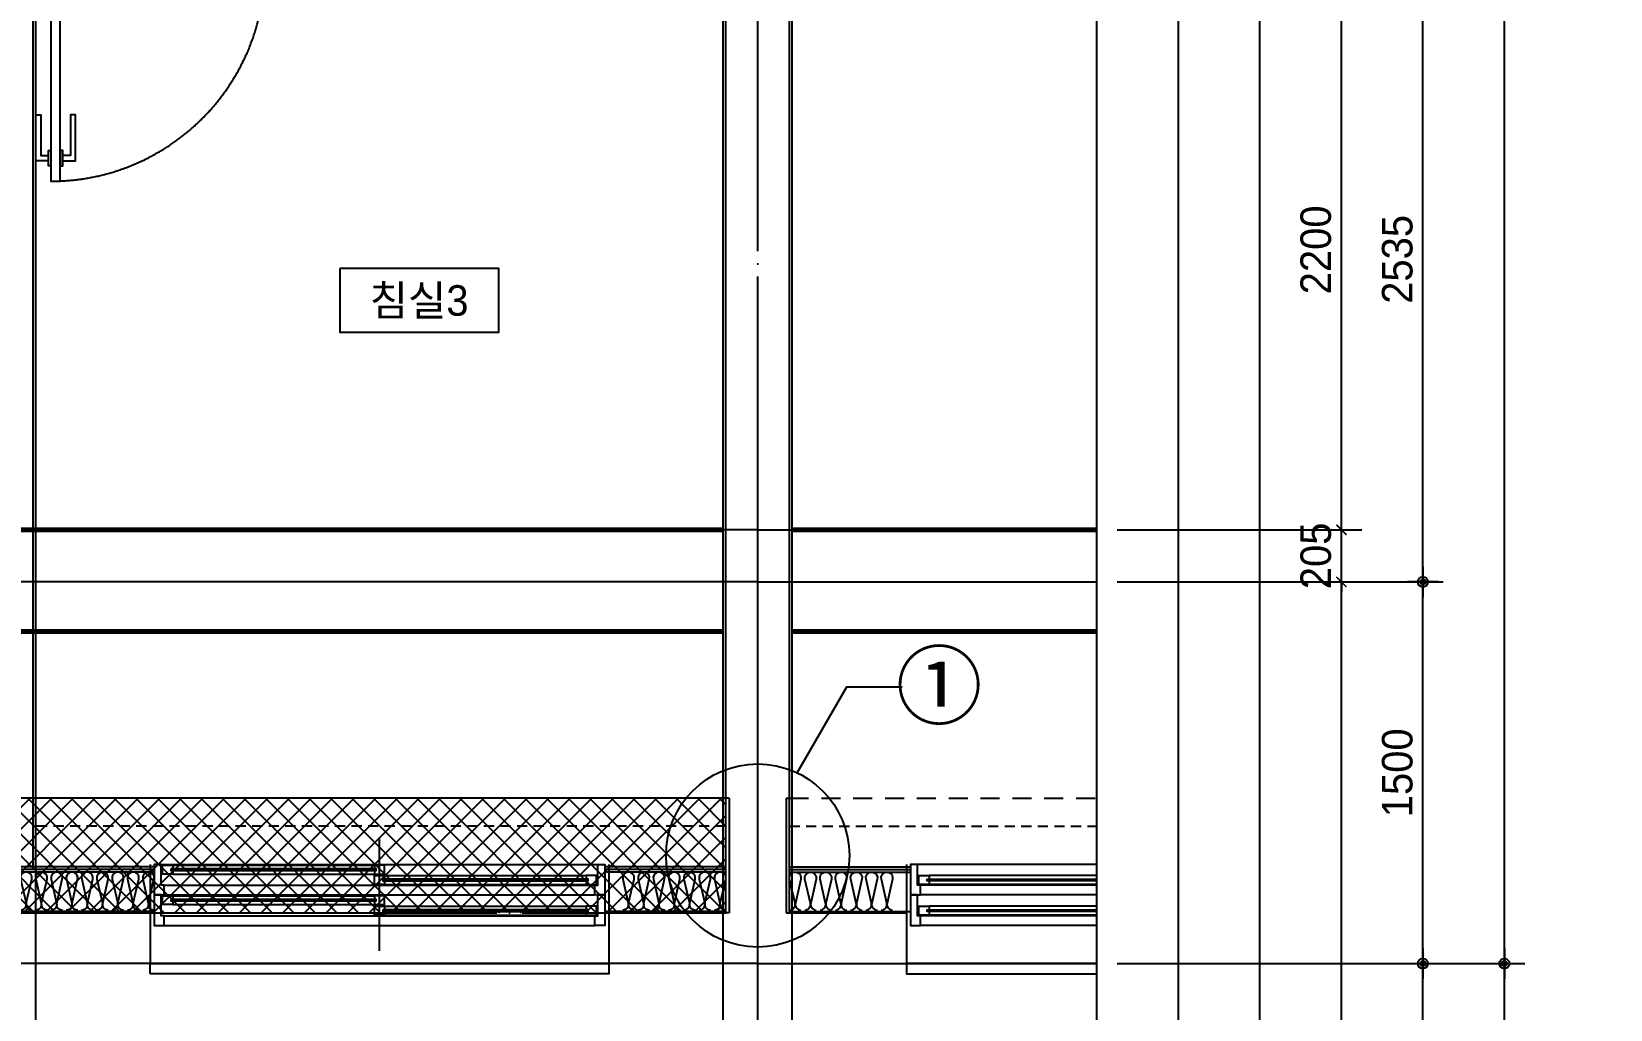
# Model space of a CAD drawing. Header units: millimetres. Extents: x -24416 to 92204, y -190080 to 23760.
# Drawn here: x 65941 to 72141, y 5622 to 9465 of the extents above; entities that cross this region are included whole.
import ezdxf
from ezdxf.enums import TextEntityAlignment as Align
from ezdxf.xclip import XClip

# ---------------------------------------------------------------- set-up
doc = ezdxf.new("R2010")
doc.units = ezdxf.units.MM
doc.header["$LTSCALE"] = 50
doc.header["$XCLIPFRAME"] = 0
for name, pattern in [('AUDIT_D_220706163347-0', [0]), ('CEN', [62, 60, -1, 0, -1]), ('H', [1.3, 0.8, -0.5]), ('HID', [2.5, 1.5, -1]), ('HIDDEN', [2, 1, -1]), ('평면도(기준)$0$CENTER2', [16.25, 15, -0.5, 0.25, -0.5])]:
    doc.linetypes.add(name, pattern=pattern)
doc.layers.get('defpoints').update_dxf_attribs({"color": 139})
for name, color, linetype, plot in [('AA-CEN', 1, 'CEN', False), ('Defpoint', 135, 'Continuous', False), ('MC', 135, 'Continuous', False)]:
    doc.layers.add(name, color=color, linetype=linetype, plot=plot)
for name, color, linetype in [('AA-XXXX-DIMS', 7, 'Continuous'), ('AA-단열-바닥-욕실', 30, 'Continuous'), ('ARDM', 7, 'Continuous'), ('CEN_CON', 1, 'CEN'), ('CEN_WALL', 12, 'CEN'), ('CONC', 2, 'Continuous'), ('dan1', 7, 'HID'), ('DIM', 7, 'AUDIT_D_220706163347-0'), ('ELE3_CON', 7, 'Continuous'), ('HAT', 9, 'Continuous'), ('INS', 252, 'Continuous'), ('SINA-F-FRAME', 4, 'Continuous'), ('TEXT', 3, 'Continuous'), ('WAL_DRY', 7, 'Continuous'), ('WIN', 4, 'Continuous'), ('X - 단위세대$0$ETC', 6, 'Continuous'), ('실명', 3, 'AUDIT_D_220706163347-0'), ('실명박스', 7, 'AUDIT_D_220706163347-0'), ('커튼박스', 6, 'Continuous'), ('평면도(기준)$0$1.EC-F-DOOR', 4, 'Continuous'), ('평면도(기준)$0$1.EC-F-DOOR-F', 4, 'Continuous'), ('확장', 8, 'HIDDEN')]:
    doc.layers.add(name, color=color, linetype=linetype)
doc.styles.add('HAUD01', font='Dotum.ttf')
doc.styles.add('돋움', font='Dotum.ttf')
doc.styles.add('맑은고딕', font='malgun.ttf', dxfattribs={"width": 0.9})
doc.dimstyles.new('DIM_40', dxfattribs={"dimscale": 40, "dimtxt": 3, "dimasz": 1, "dimexe": 2, "dimexo": 2, "dimgap": 1, "dimtad": 1, "dimdec": 0, "dimzin": 0, "dimdsep": 46, "dimtxsty": '맑은고딕', "dimblk1": 'DIMDOT', "dimblk2": 'DIMDOT', "dimsah": 1, "dimcen": 0.09, "dimdle": 2, "dimclrd": 7, "dimclre": 7, "dimclrt": 3, "dimadec": 0, "dimazin": 0, "dimtfac": 1, "dimtdec": 0, "dimtix": 1, "dimtmove": 2, "dimatfit": 3, "dimldrblk": 'DIMDOT', "dimfxl": 2, "dimtolj": 1, "dimtzin": 0, "dimarcsym": 0})
doc.dimstyles.new('MCDIM_40', dxfattribs={"dimscale": 40, "dimtxt": 3, "dimasz": 1, "dimexe": 2, "dimexo": 2, "dimgap": 1, "dimtad": 1, "dimdec": 0, "dimzin": 0, "dimdsep": 46, "dimtxsty": '맑은고딕', "dimblk1": 'ARCHTICK', "dimblk2": 'ARCHTICK', "dimsah": 1, "dimcen": 0.09, "dimdle": 2, "dimclrd": 7, "dimclre": 7, "dimclrt": 3, "dimadec": 0, "dimazin": 0, "dimtfac": 1, "dimtdec": 0, "dimtix": 1, "dimtmove": 2, "dimatfit": 3, "dimldrblk": 'ARCHTICK', "dimfxl": 1, "dimtolj": 1, "dimtzin": 0, "dimarcsym": 0})

# ---------------------------------------------------------------- blocks, each defined once
blk = doc.blocks.new('WIN_이중창_1800')
at = {"layer": 'Defpoint'}
for p, q in [((-15, 240), (-15, 0)), ((1785, 240), (1785, 0))]:
    blk.add_line(p, q, dxfattribs=at)
at = {"layer": 'WIN'}
blk.add_line((885, -100), (885, 340), dxfattribs=at)
at = {"layer": 'WIN', "color": 8}
for p, q in [((1742, 240), (28, 240)), ((865, 196), (73, 196)), ((1697, 237), (905, 237)), ((1697, 202), (905, 202)), ((1730, 158), (40, 158)), ((865, 161), (73, 161)), ((1730, 120), (40, 120)), ((865, 76), (73, 76)), ((1697, 117), (905, 117)), ((1697, 82), (905, 82)), ((1730, 38), (40, 38)), ((1730, 0), (40, 0)), ((865, 41), (73, 41))]:
    blk.add_line(p, q, dxfattribs=at)
at = {"layer": 'WIN'}
for points in [[(40, 158), (28, 158), (28, 240), (0, 240), (0, 120), (40, 120), (40, 158)], [(73, 175.5), (73, 161), (33, 161), (33, 196), (73, 196), (73, 181.5)], [(905, 216.5), (905, 202), (865, 202), (865, 237), (905, 237), (905, 222.5)], [(865, 175.5), (865, 161), (905, 161), (905, 196), (865, 196), (865, 181.5)], [(1704, 222.5), (1704, 216.5), (898, 216.5), (898, 222.5), (1704, 222.5)], [(1697, 216.5), (1697, 202), (1737, 202), (1737, 237), (1697, 237), (1697, 222.5)], [(1730, 158), (1742, 158), (1742, 240), (1770, 240), (1770, 120), (1730, 120), (1730, 158)], [(872, 181.5), (872, 175.5), (66, 175.5), (66, 181.5), (872, 181.5)], [(40, 38), (28, 38), (28, 120), (0, 120), (0, 0), (40, 0), (40, 38)], [(73, 55.5), (73, 41), (33, 41), (33, 76), (73, 76), (73, 61.5)], [(905, 96.5), (905, 82), (865, 82), (865, 117), (905, 117), (905, 102.5)], [(865, 55.5), (865, 41), (905, 41), (905, 76), (865, 76), (865, 61.5)], [(1704, 102.5), (1704, 96.5), (898, 96.5), (898, 102.5), (1704, 102.5)], [(1697, 96.5), (1697, 82), (1737, 82), (1737, 117), (1697, 117), (1697, 102.5)], [(1730, 38), (1742, 38), (1742, 120), (1770, 120), (1770, 0), (1730, 0), (1730, 38)], [(872, 61.5), (872, 55.5), (66, 55.5), (66, 61.5), (872, 61.5)]]:
    blk.add_lwpolyline(points, dxfattribs=at)
blk = doc.blocks.new('insul1')
blk.add_lwpolyline([(0, 0, 0.480617), (0.146, 0.183), (0.004, 0.817, -1.249969), (0.296, 0.817), (0.154, 0.183, 0.480617), (0.3, 0, 0.480617)], format="xyb")
blk = doc.blocks.new('A$C3C3C21E6')
at = {"layer": '평면도(기준)$0$1.EC-F-DOOR'}
blk.add_lwpolyline([(70, -210), (70, -1049.6), (106, -1049.6), (106, -210), (70, -210)], dxfattribs=at)
at = {"layer": '평면도(기준)$0$1.EC-F-DOOR', "color": 8}
for points in [[(60, -969.6), (10, -969.6), (10, -789.6), (30, -789.6), (30, -949.6), (60, -949.6)], [(116.1, -969.6), (166.1, -969.6), (166.1, -789.6), (146.1, -789.6), (146.1, -949.6), (116.1, -949.6)]]:
    blk.add_lwpolyline(points, dxfattribs=at)
for points in [[(70, -929.6), (70, -989.6), (60, -989.6), (60, -929.6)], [(106, -929.6), (106, -989.6), (116, -989.6), (116, -929.6)]]:
    blk.add_lwpolyline(points, close=True, dxfattribs=at)
at = {"layer": '평면도(기준)$0$1.EC-F-DOOR', "color": 1, "linetype": '평면도(기준)$0$CENTER2', "ltscale": 6}
blk.add_arc((69.4, -209.7), 840.6, 272.49818, 359.98243, dxfattribs=at)
at = {"layer": '평면도(기준)$0$1.EC-F-DOOR-F'}
for points in [[(60, -110), (40, -110), (0, -110), (0, -98), (60, -98)], [(40, -110), (70, -110), (70, -210), (40, -210)], [(70, -120), (80, -120), (80, -170), (70, -170)], [(910, -120), (900, -120), (900, -170), (910, -170)], [(940, -110), (910, -110), (910, -210), (940, -210)], [(920, -110), (940, -110), (980, -110), (980, -98), (920, -98)], [(0, -222), (60, -222), (60, -210), (0, -210)], [(920, -222), (980, -222), (980, -210), (920, -210)]]:
    blk.add_lwpolyline(points, close=True, dxfattribs=at)
blk = doc.blocks.new('U-76A(확장)')
at = {"layer": 'CEN_CON'}
for p, q in [((0, -300), (0, 7025)), ((0, 0), (14635, 0))]:
    blk.add_line(p, q, dxfattribs=at)
at = {"layer": 'CEN_WALL'}
blk.add_line((0, 1500), (10395, 1500), dxfattribs=at)
at = {"layer": 'CONC'}
for p, q in [((125, 650), (125, 3915)), ((112, 650), (112, 200)), ((112, 650), (125, 650)), ((112, 200), (585, 200)), ((585, 200), (585, 0)), ((2385, 200), (3405, 200)), ((2385, 200), (2385, 0)), ((0, 0), (585, 0)), ((2385, 0), (3405, 0))]:
    blk.add_line(p, q, dxfattribs=at)
at = {"layer": 'dan1'}
blk.add_lwpolyline([(125, 650), (9775, 650), (9775, 2140), (10085, 2140)], dxfattribs=at)
at = {"layer": 'ELE3_CON'}
blk.add_line((2385, 0), (585, 0), dxfattribs=at)
at = {"layer": 'INS'}
for p, q in [((125, 200), (125, 650)), ((125, 360), (600, 360)), ((2370, 360), (3420, 360)), ((125, 205), (600, 205)), ((2370, 205), (3420, 205))]:
    blk.add_line(p, q, dxfattribs=at)
at = {"layer": 'MC'}
for p, q in [((135, -300), (135, 4265)), ((2835, -300), (2835, 4125)), ((0, 1705), (10395, 1705))]:
    blk.add_line(p, q, dxfattribs=at)
at = {"layer": 'WAL_DRY'}
for p, q in [((2845, 380), (2845, 4015)), ((125, 380), (600, 380)), ((2370, 380), (3420, 380)), ((125, 370), (600, 370)), ((2370, 370), (3420, 370))]:
    blk.add_line(p, q, dxfattribs=at)
at = {"layer": 'X - 단위세대$0$ETC'}
blk.add_lwpolyline([(2385, -40), (2385, 0), (585, 0), (585, -40), (2385, -40)], dxfattribs=at)
at = {"layer": '커튼박스', "linetype": 'H'}
blk.add_line((125, 540), (2845, 540), dxfattribs=at)
at = {"layer": '확장', "ltscale": 0.5, "const_width": 20, "flags": 128}
for points in [[(10085, 1705), (135, 1705)], [(10085, 1305), (135, 1305)]]:
    blk.add_lwpolyline(points, dxfattribs=at)
at = {"layer": 'INS', "xscale": 150, "yscale": 150, "zscale": 150, "row_count": 1, "row_spacing": 0, "column_spacing": 60}
for p, column_count in [((125, 210), 7), ((2370, 210), 17)]:
    blk.add_blockref('insul1', p, dxfattribs=dict(at, column_count=column_count))
at = {"layer": 'SINA-F-FRAME', "xscale": -1}
blk.add_blockref('A$C3C3C21E6', (2845, 4125), dxfattribs=at)
at = {"layer": 'WIN'}
blk.add_blockref('WIN_이중창_1800', (600, 150), dxfattribs=at)
blk = doc.blocks.new('U-76A(확장)1')
at = {"layer": 'CEN_CON'}
for p, q in [((0, -300), (0, 7025)), ((0, 0), (14635, 0))]:
    blk.add_line(p, q, dxfattribs=at)
at = {"layer": 'CEN_WALL'}
blk.add_line((0, 1500), (10395, 1500), dxfattribs=at)
at = {"layer": 'CONC'}
for p, q in [((125, 650), (125, 3915)), ((112, 650), (112, 200)), ((112, 650), (125, 650)), ((112, 200), (585, 200)), ((585, 200), (585, 0)), ((0, 0), (585, 0))]:
    blk.add_line(p, q, dxfattribs=at)
at = {"layer": 'dan1'}
blk.add_lwpolyline([(125, 650), (9775, 650), (9775, 2140), (10085, 2140)], dxfattribs=at)
at = {"layer": 'ELE3_CON'}
blk.add_line((2385, 0), (585, 0), dxfattribs=at)
at = {"layer": 'INS'}
for p, q in [((125, 200), (125, 650)), ((125, 360), (600, 360)), ((125, 205), (600, 205))]:
    blk.add_line(p, q, dxfattribs=at)
at = {"layer": 'MC'}
for p, q in [((135, -300), (135, 4265)), ((0, 1705), (10395, 1705))]:
    blk.add_line(p, q, dxfattribs=at)
at = {"layer": 'WAL_DRY'}
for p, q in [((125, 380), (600, 380)), ((125, 370), (600, 370))]:
    blk.add_line(p, q, dxfattribs=at)
at = {"layer": 'X - 단위세대$0$ETC'}
blk.add_lwpolyline([(2385, -40), (2385, 0), (585, 0), (585, -40), (2385, -40)], dxfattribs=at)
at = {"layer": '커튼박스', "linetype": 'H'}
blk.add_line((125, 540), (2845, 540), dxfattribs=at)
at = {"layer": '확장', "ltscale": 0.5, "const_width": 20, "flags": 128}
for points in [[(10085, 1705), (135, 1705)], [(10085, 1305), (135, 1305)]]:
    blk.add_lwpolyline(points, dxfattribs=at)
at = {"layer": 'INS', "xscale": 150, "yscale": 150, "zscale": 150, "row_count": 1, "column_count": 7, "row_spacing": 0, "column_spacing": 60}
blk.add_blockref('insul1', (125, 210), dxfattribs=at)
at = {"layer": 'WIN'}
blk.add_blockref('WIN_이중창_1800', (600, 150), dxfattribs=at)
blk = doc.blocks.new('A$C415C5DAF')
at = {"layer": '실명박스'}
blk.add_lwpolyline([(54665.7, -9843.2), (54665.7, -10093.2), (55291, -10093.2), (55291, -9843.2)], close=True, dxfattribs=at)
at = {"layer": '실명', "style": 'HAUD01'}
blk.add_text('침실3', height=120, dxfattribs=at).set_placement((54977.2, -9966.4), align=Align.MIDDLE)
blk = doc.blocks.new('A$C1CAF0AFA')
at = {"layer": 'HAT'}
h = blk.add_hatch(dxfattribs=at)
h.set_pattern_fill('_USER', color=5, scale=60, angle=45, double=1, pattern_type=0)
h.set_pattern_definition([(45, (0, -23760), (-42.426407, 42.426407), []), (135, (0, -23760), (-42.426407, -42.426407), [])])
h.paths.add_polyline_path([(62927.2, -11732.9), (68667.2, -11732.9), (68667.2, -11282.9), (66117.2, -11282.9), (66117.2, -11132.9), (64717.2, -11132.9), (64717.2, -11282.9), (62867.2, -11282.9), (62867.2, -8122.9), (59327.2, -8122.9), (59327.2, -10127.9), (56827.2, -10127.9), (56827.2, -8712.9), (54707.2, -8712.9), (54707.2, -16267.9), (58567.2, -16267.9), (58567.2, -17757.9), (68667.2, -17757.9), (68667.2, -17307.9), (59017.2, -17307.9), (59017.2, -15817.9), (58707.2, -15817.9), (58707.2, -16107.9), (58507.2, -16107.9), (58507.2, -15817.9), (55157.2, -15817.9), (55157.2, -9162.9), (56377.2, -9162.9), (56377.2, -10577.9), (58507.2, -10577.9), (58507.2, -10287.9), (58707.2, -10287.9), (58707.2, -10577.9), (59777.2, -10577.9), (59777.2, -8572.9), (62417.2, -8572.9), (62417.2, -11732.9), (62727.2, -11732.9), (62727.2, -11410.4), (62927.2, -11410.4)])
at = {"layer": 'AA-CEN', "color": 4}
blk.add_lwpolyline([(58567.2, -17757.9), (68667.2, -17757.9), (68667.2, -17307.9), (59017.2, -17307.9)], dxfattribs=at)
blk = doc.blocks.new('DIMDOT')
at = {"layer": 'AA-XXXX-DIMS'}
for p, q in [((-1.5, 0), (1.5, 0)), ((0, -1.5), (0, 1.5))]:
    blk.add_line(p, q, dxfattribs=at)
for radius in [0.5, 0.25]:
    blk.add_circle((0, 0), radius, dxfattribs=at)
blk = doc.blocks.new('*D678')
at = {"layer": 'defpoints', "color": 0, "transparency": 16777216}
for p in [(23057.2, -7922.9), (24657.2, -7922.9), (23057.2, -17957.9)]:
    blk.add_point(p, dxfattribs=at)
at = {"layer": 'DIM', "color": 7, "lineweight": -2, "transparency": 16777216}
for p, q in [((23137.2, -7922.9), (24737.2, -7922.9)), ((24657.2, -17917.9), (24657.2, -7962.9)), ((23137.2, -17957.9), (24737.2, -17957.9))]:
    blk.add_line(p, q, dxfattribs=at)
at = {"layer": 'DIM', "color": 7, "lineweight": -2, "transparency": 16777216, "xscale": 40, "yscale": 40, "zscale": 40}
for p, rotation in [((24657.2, -7922.9), 90), ((24657.2, -17957.9), 270)]:
    blk.add_blockref('DIMDOT', p, dxfattribs=dict(at, rotation=rotation))
at = {"layer": 'DIM', "color": 3, "transparency": 16777216, "insert": (24557.1, -12940.4), "char_height": 120, "attachment_point": 5, "rotation": 90, "style": 'HAUD01'}
blk.add_mtext('\\A1;10035', dxfattribs=at)
blk = doc.blocks.new('*D679')
at = {"layer": 'defpoints', "color": 0, "transparency": 16777216}
for p in [(23057.2, -16457.9), (24337.2, -16457.9), (23057.2, -17957.9)]:
    blk.add_point(p, dxfattribs=at)
at = {"layer": 'DIM', "color": 7, "lineweight": -2, "transparency": 16777216}
for p, q in [((23137.2, -16457.9), (24417.2, -16457.9)), ((24337.2, -17917.9), (24337.2, -16497.9)), ((23137.2, -17957.9), (24417.2, -17957.9))]:
    blk.add_line(p, q, dxfattribs=at)
at = {"layer": 'DIM', "color": 7, "lineweight": -2, "transparency": 16777216, "xscale": 40, "yscale": 40, "zscale": 40}
for p, rotation in [((24337.2, -16457.9), 90), ((24337.2, -17957.9), 270)]:
    blk.add_blockref('DIMDOT', p, dxfattribs=dict(at, rotation=rotation))
at = {"layer": 'DIM', "color": 3, "transparency": 16777216, "insert": (24237.1, -17207.9), "char_height": 120, "attachment_point": 5, "rotation": 90, "style": 'HAUD01'}
blk.add_mtext('\\A1;1500', dxfattribs=at)
blk = doc.blocks.new('*D680')
at = {"layer": 'defpoints', "color": 0, "transparency": 16777216}
for p in [(23057.2, -13922.9), (24337.2, -13922.9), (23057.2, -16457.9)]:
    blk.add_point(p, dxfattribs=at)
at = {"layer": 'DIM', "color": 7, "lineweight": -2, "transparency": 16777216}
for p, q in [((23137.2, -13922.9), (24417.2, -13922.9)), ((24337.2, -16417.9), (24337.2, -13962.9)), ((23137.2, -16457.9), (24417.2, -16457.9))]:
    blk.add_line(p, q, dxfattribs=at)
at = {"layer": 'DIM', "color": 7, "lineweight": -2, "transparency": 16777216, "xscale": 40, "yscale": 40, "zscale": 40}
for p, rotation in [((24337.2, -13922.9), 90), ((24337.2, -16457.9), 270)]:
    blk.add_blockref('DIMDOT', p, dxfattribs=dict(at, rotation=rotation))
at = {"layer": 'DIM', "color": 3, "transparency": 16777216, "insert": (24237.1, -15190.4), "char_height": 120, "attachment_point": 5, "rotation": 90, "style": 'HAUD01'}
blk.add_mtext('\\A1;2535', dxfattribs=at)
blk = doc.blocks.new('_ArchTick')
at = {"color": 0, "linetype": 'ByBlock', "const_width": 0.15}
blk.add_lwpolyline([(-0.5, -0.5), (0.5, 0.5)], dxfattribs=at)
blk = doc.blocks.new('*D684')
at = {"layer": 'defpoints', "color": 0, "transparency": 16777216}
for p in [(23057.2, -16252.9), (24017.2, -16252.9), (23057.2, -16457.9)]:
    blk.add_point(p, dxfattribs=at)
at = {"layer": 'DIM', "color": 7, "lineweight": -2, "transparency": 16777216}
for p, q in [((24017.2, -16252.9), (24017.2, -16212.9)), ((23137.2, -16252.9), (24097.2, -16252.9)), ((24017.2, -16457.9), (24017.2, -16252.9)), ((23137.2, -16457.9), (24097.2, -16457.9)), ((24017.2, -16457.9), (24017.2, -16497.9))]:
    blk.add_line(p, q, dxfattribs=at)
at = {"layer": 'DIM', "color": 7, "lineweight": -2, "transparency": 16777216, "xscale": 40, "yscale": 40, "zscale": 40}
for p, rotation in [((24017.2, -16252.9), 270), ((24017.2, -16457.9), 90)]:
    blk.add_blockref('_ArchTick', p, dxfattribs=dict(at, rotation=rotation))
at = {"layer": 'DIM', "color": 3, "transparency": 16777216, "insert": (23917.1, -16355.4), "char_height": 120, "attachment_point": 5, "rotation": 90, "style": 'HAUD01'}
blk.add_mtext('\\A1;205', dxfattribs=at)
blk = doc.blocks.new('*D685')
at = {"layer": 'defpoints', "color": 0, "transparency": 16777216}
for p in [(23057.2, -14052.9), (24017.2, -14052.9), (23057.2, -16252.9)]:
    blk.add_point(p, dxfattribs=at)
at = {"layer": 'DIM', "color": 7, "lineweight": -2, "transparency": 16777216}
for p, q in [((24017.2, -16332.9), (24017.2, -13972.9)), ((23137.2, -14052.9), (24097.2, -14052.9)), ((23137.2, -16252.9), (24097.2, -16252.9))]:
    blk.add_line(p, q, dxfattribs=at)
at = {"layer": 'DIM', "color": 7, "lineweight": -2, "transparency": 16777216, "xscale": 40, "yscale": 40, "zscale": 40}
for p, rotation in [((24017.2, -14052.9), 90), ((24017.2, -16252.9), 270)]:
    blk.add_blockref('_ArchTick', p, dxfattribs=dict(at, rotation=rotation))
at = {"layer": 'DIM', "color": 3, "transparency": 16777216, "insert": (23917.1, -15152.9), "char_height": 120, "attachment_point": 5, "rotation": 90, "style": 'HAUD01'}
blk.add_mtext('\\A1;2200', dxfattribs=at)
blk = doc.blocks.new('A$C45F312F6')
at = {"layer": 'ARDM', "color": 3}
blk.add_lwpolyline([(68947.1, -17207.9), (69142, -16869.6), (69359.5, -16869.6)], dxfattribs=at)
blk.add_circle((68792.2, -17532.9), 360, dxfattribs=at)
at = {"layer": 'TEXT', "style": '돋움'}
blk.add_text('①', height=250, dxfattribs=at).set_placement((69504.7, -16990.8), align=Align.CENTER)
blk = doc.blocks.new('DIM-1108')
at = {"layer": 'DIM'}
for base, p1, p2, dimstyle, override, picture, middle in [((24657.2, -7922.9), (23057.2, -17957.9), (23057.2, -7922.9), 'DIM_40', {"dimscale": 40, "dimtxsty": 'HAUD01'}, '*D678', (24557.1, -12940.4)), ((24337.2, -13922.9), (23057.2, -16457.9), (23057.2, -13922.9), 'DIM_40', {"dimscale": 40, "dimtxsty": 'HAUD01'}, '*D680', (24237.1, -15190.4)), ((24017.2, -14052.9), (23057.2, -16252.9), (23057.2, -14052.9), 'MCDIM_40', {"dimtxsty": 'HAUD01'}, '*D685', (23917.1, -15152.9)), ((24017.2, -16252.9), (23057.2, -16457.9), (23057.2, -16252.9), 'MCDIM_40', {"dimtxsty": 'HAUD01'}, '*D684', (23917.1, -16355.4)), ((24337.2, -16457.9), (23057.2, -17957.9), (23057.2, -16457.9), 'DIM_40', {"dimscale": 40, "dimtxsty": 'HAUD01'}, '*D679', (24237.1, -17207.9))]:
    dim = blk.add_linear_dim(base=base, p1=p1, p2=p2, angle=270, dimstyle=dimstyle, override=override, dxfattribs=at)
    dim.commit()
    dim.dimension.update_dxf_attribs({"geometry": picture, "text_midpoint": middle})

msp = doc.modelspace()

# ---------------------------------------------------------------- linework, layer by layer
at = {"layer": 'defpoints'}
for points in [[(71724.4, 20477.1), (52557.2, 20477.1), (52557.2, 3902.1), (71724.4, 3902.1)], [(71404.4, 20157.1), (52877.2, 20157.1), (52877.2, 4222.1), (71404.4, 4222.1)], [(71084.4, 19837.1), (53197.2, 19837.1), (53197.2, 4542.1), (71084.4, 4542.1)], [(70764.4, 19517.1), (53517.2, 19517.1), (53517.2, 4862.1), (70764.4, 4862.1)], [(70444.4, 19197.1), (53837.2, 19197.1), (53837.2, 5182.1), (70444.4, 5182.1)], [(70124.4, 18877.1), (54157.2, 18877.1), (54157.2, 5502.1), (70124.4, 5502.1)]]:
    msp.add_lwpolyline(points, close=True, dxfattribs=at)

# ---------------------------------------------------------------- block references
for name, p in [('DIM-1108', (47067.2, 23760)), ('A$C45F312F6', (0, 23760))]:
    msp.add_blockref(name, p)
ref = msp.add_blockref('U-76A(확장)', (68792.2, 5802.1), dxfattribs=dict(xscale=-1))
XClip(ref).set_block_clipping_path([(-1332.1523822156, -300), (14635, 13075.0000000001)])
ref = msp.add_blockref('U-76A(확장)1', (68792.2, 5802.1))
XClip(ref).set_block_clipping_path([(-14635, -300), (1332.1523822156, 13075.0000000001)])
at = {"layer": 'AA-단열-바닥-욕실'}
msp.add_blockref('A$C1CAF0AFA', (0, 23760), dxfattribs=at)
at = {"layer": '실명박스'}
msp.add_blockref('A$C415C5DAF', (12485.4, 18377.1), dxfattribs=at)

doc.saveas('drawing.dxf')
